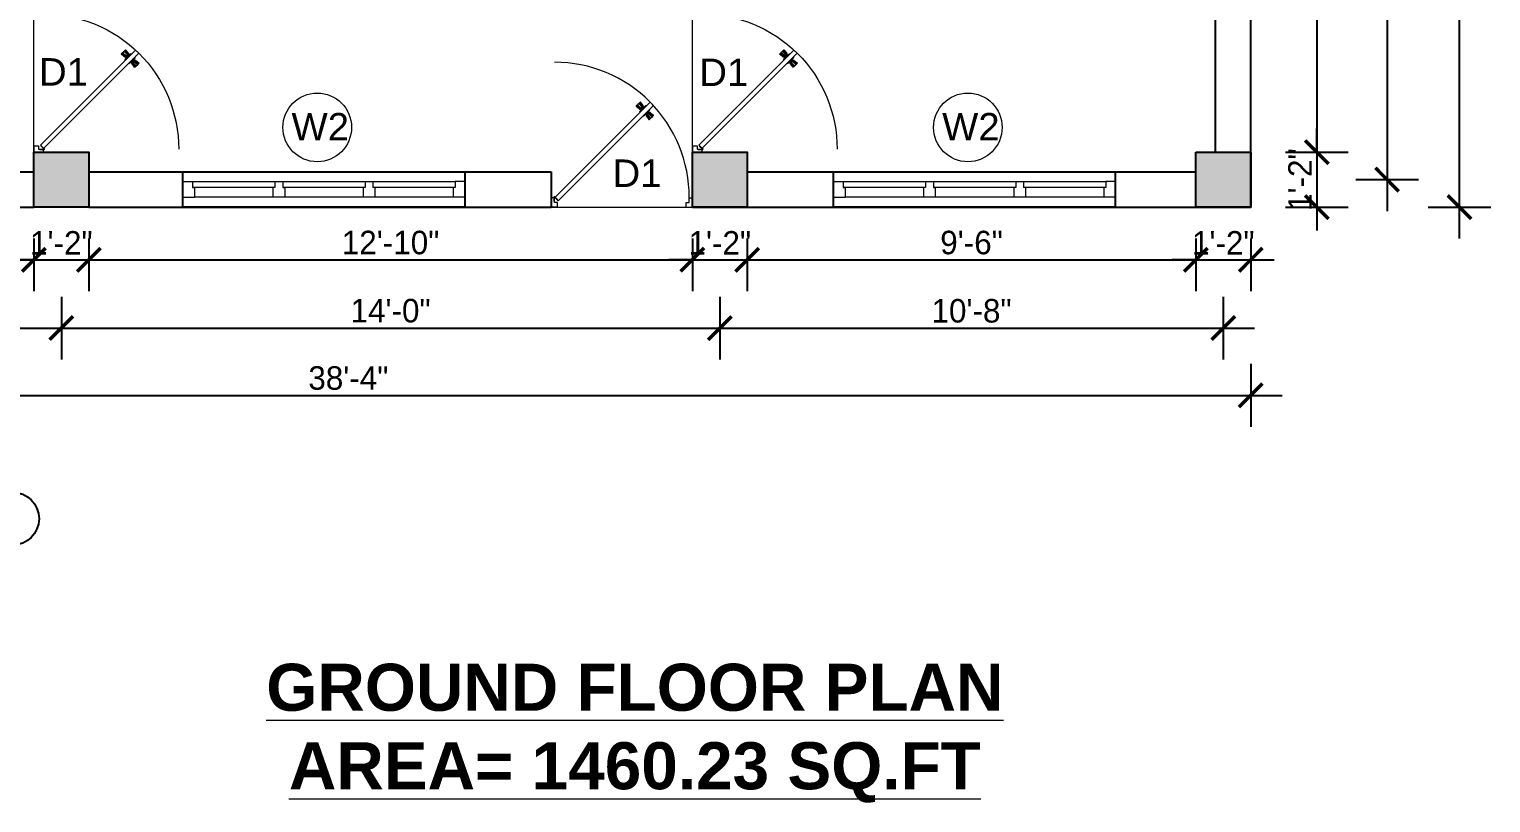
# Model space of a CAD drawing. Header units: inches. Extents: x 1397 to 20304, y -27267 to -746.
# Drawn here: x 10159.1 to 10532, y -18108.2 to -17911 of the extents above; entities that cross this region are included whole.
import ezdxf

# ---------------------------------------------------------------- set-up
doc = ezdxf.new("R2010")
doc.units = ezdxf.units.IN
doc.header["$LTSCALE"] = 17
doc.header["$MEASUREMENT"] = 0
for name, color, linetype, lineweight in [('25 BOT BAR', 12, 'Continuous', 25), ('DOOR & WIN', 1, 'Continuous', 25), ('OUTLINE', 1, 'Continuous', 25), ('PUERTAS', 7, 'Continuous', 9), ('TEXT', 231, 'Continuous', 20), ('WINDOW FRAME PLAN', 162, 'Continuous', 18)]:
    doc.layers.add(name, color=color, linetype=linetype, lineweight=lineweight)
doc.layers.add('A-Sect-Iden', color=111, linetype='Continuous')
doc.styles.add('ARCHITECTURE', font='stylu.ttf')
doc.styles.add('DIMTEXT', font='arial.ttf', dxfattribs={"height": 6})
doc.dimstyles.new('8 SCALE', dxfattribs={"dimscale": 0, "dimtxt": 6, "dimasz": 6, "dimexe": 8, "dimexo": 8, "dimgap": 1.25, "dimtad": 1, "dimdec": 0, "dimzin": 3, "dimdsep": 46, "dimlunit": 4, "dimtxsty": 'ARCHITECTURE', "dimblk": 'ARCHTICK', "dimcen": 8, "dimdle": 8, "dimclrd": 5, "dimclre": 5, "dimclrt": 7, "dimadec": 0, "dimazin": 0, "dimtfac": 0.75, "dimtdec": 0, "dimtix": 1, "dimtmove": 2, "dimatfit": 3, "dimldrblk": 'ARCHTICK', "dimfxl": 8, "dimfxlon": 1, "dimtolj": 1, "dimtzin": 0, "dimlwd": -1, "dimlwe": -1, "dimarcsym": 0})

# ---------------------------------------------------------------- blocks, each defined once
blk = doc.blocks.new('3ft')
at = {"layer": 'PUERTAS', "color": 6}
for p, q in [((1.01, 2.52), (25.23, 26.74)), ((26.05, 25.92), (25.23, 26.74)), ((26.05, 25.92), (1.77, 1.64)), ((0, 2.4), (0, 0)), ((0.72, 2.4), (0, 2.4)), ((1.6, 0), (0, 0)), ((0.72, 1.52), (0.72, 2.44)), ((0.8, 1.52), (0.72, 1.52)), ((0.8, 1.52), (0.8, 2.41)), ((0.8, 1.2), (0.8, 1.52)), ((1.6, 1.2), (0.8, 1.2)), ((1.57, 1.84), (0.94, 2.47)), ((1.63, 1.89), (0.97, 2.55)), ((1.63, 1.89), (1.57, 1.84)), ((1.77, 1.64), (1.57, 1.84)), ((1.6, 0), (1.6, 1.2)), ((34.4, 0), (34.4, 1.2)), ((34.4, 1.2), (35.2, 1.2)), ((34.4, 0), (36, 0)), ((35.2, 1.2), (35.2, 2.4)), ((35.2, 2.4), (36, 2.4)), ((36, 0), (36, 2.4))]:
    blk.add_line(p, q, dxfattribs=at)
at = {"layer": 'PUERTAS', "color": 1}
for p, q in [((21.67, 25.73), (22.17, 26.23)), ((21.7, 25.82), (22.14, 26.26)), ((22.58, 26.7), (22.14, 26.26)), ((22.67, 26.73), (22.17, 26.23)), ((22.61, 26.67), (22.58, 26.7)), ((23.45, 25.91), (22.79, 26.73)), ((22.49, 24.95), (21.67, 25.61)), ((21.73, 25.79), (21.7, 25.82)), ((22.6, 24.96), (23.02, 25.38)), ((22.61, 24.25), (22.92, 24.72)), ((22.62, 24.13), (22.61, 24.14)), ((22.7, 25.07), (22.71, 25.06)), ((22.82, 25.06), (23.08, 25.32)), ((22.94, 24.95), (22.83, 25.07)), ((22.92, 24.72), (22.92, 24.72)), ((22.93, 24.94), (23.19, 25.21)), ((22.93, 24.84), (22.93, 24.83)), ((23.44, 25.81), (23.02, 25.38)), ((23.34, 25.58), (23.08, 25.32)), ((23.46, 25.47), (23.19, 25.21)), ((23.33, 25.7), (23.34, 25.69)), ((23.45, 25.46), (23.33, 25.57)), ((23.44, 23.31), (23.45, 23.3)), ((23.56, 23.3), (24.03, 23.61)), ((23.57, 25.47), (23.57, 25.47)), ((24.15, 25.79), (23.68, 25.48)), ((23.68, 25.48), (23.68, 25.48)), ((24.03, 23.61), (24.03, 23.62)), ((24.14, 23.62), (24.14, 23.62)), ((24.25, 23.62), (24.51, 23.89)), ((24.27, 25.78), (24.26, 25.79)), ((24.26, 23.29), (24.69, 23.71)), ((24.26, 23.63), (24.37, 23.52)), ((24.26, 23.18), (24.92, 22.37)), ((24.37, 23.52), (24.63, 23.77)), ((24.37, 23.4), (24.37, 23.4)), ((24.78, 24.15), (24.51, 23.89)), ((24.89, 24.03), (24.63, 23.77)), ((25.11, 24.14), (24.69, 23.71)), ((24.77, 24.14), (24.88, 24.03)), ((24.79, 24.38), (24.78, 24.37)), ((24.78, 24.26), (24.78, 24.26)), ((25.1, 24.84), (24.79, 24.38)), ((25, 24.03), (25, 24.03)), ((25.04, 22.36), (25.54, 22.86)), ((25.09, 24.96), (25.1, 24.95)), ((25.1, 22.42), (25.13, 22.39)), ((25.13, 22.39), (25.57, 22.83)), ((25.22, 24.14), (26.03, 23.48)), ((26.04, 23.37), (25.54, 22.86)), ((26.01, 23.27), (25.57, 22.83)), ((25.98, 23.3), (26.01, 23.27))]:
    blk.add_line(p, q, dxfattribs=at)
at = {"layer": 'PUERTAS', "color": 8}
for p, q in [((22.13, 26.28), (21.98, 26.13)), ((22.13, 26.28), (22.27, 26.42)), ((22.29, 26.41), (22.27, 26.42)), ((23.16, 25.52), (22.34, 26.39)), ((23.3, 25.66), (22.5, 26.56)), ((23.41, 25.77), (22.65, 26.71)), ((23.46, 25.83), (22.72, 26.75)), ((22.57, 24.94), (21.65, 25.68)), ((22.63, 24.99), (21.69, 25.75)), ((22.74, 25.1), (21.84, 25.9)), ((22.88, 25.24), (22.01, 26.06)), ((22.69, 24.32), (23.02, 24.83)), ((22.95, 24.96), (22.84, 25.07)), ((22.98, 24.99), (22.86, 25.1)), ((23.03, 25.04), (22.91, 25.15)), ((22.91, 24.53), (23.1, 24.91)), ((23.11, 25.12), (22.99, 25.23)), ((23.13, 24.76), (23.18, 24.99)), ((23.28, 25.3), (23.17, 25.41)), ((23.36, 25.37), (23.25, 25.49)), ((23.31, 24.94), (23.28, 25.08)), ((23.41, 25.43), (23.3, 25.54)), ((23.46, 25.09), (23.32, 25.13)), ((23.44, 25.45), (23.33, 25.56)), ((23.64, 25.27), (23.41, 25.22)), ((23.87, 25.49), (23.49, 25.3)), ((24.08, 25.71), (23.57, 25.38)), ((23.63, 23.38), (24.14, 23.72)), ((23.84, 23.6), (24.22, 23.79)), ((24.07, 23.82), (24.3, 23.88)), ((24.25, 24), (24.39, 23.97)), ((24.25, 23.26), (24.99, 22.34)), ((24.27, 23.64), (24.38, 23.53)), ((24.3, 23.67), (24.41, 23.56)), ((24.3, 23.32), (25.06, 22.38)), ((24.35, 23.72), (24.46, 23.61)), ((24.4, 24.15), (24.43, 24.01)), ((24.41, 23.43), (25.2, 22.53)), ((24.43, 23.8), (24.54, 23.69)), ((24.58, 24.33), (24.52, 24.1)), ((24.55, 23.57), (25.37, 22.7)), ((24.6, 23.97), (24.72, 23.86)), ((24.8, 24.56), (24.61, 24.18)), ((25.02, 24.77), (24.68, 24.26)), ((24.68, 24.05), (24.79, 23.94)), ((24.73, 24.1), (24.85, 23.99)), ((24.76, 24.13), (24.87, 24.02)), ((24.83, 23.85), (25.7, 23.03)), ((24.97, 23.99), (25.87, 23.2)), ((25.08, 24.1), (26.02, 23.34)), ((25.14, 24.15), (26.06, 23.41)), ((25.58, 22.82), (25.43, 22.67)), ((25.58, 22.82), (25.73, 22.97)), ((25.72, 22.98), (25.73, 22.97)), ((0, 0), (36, 0))]:
    blk.add_line(p, q, dxfattribs=at)
at = {"layer": 'PUERTAS', "color": 2}
for p, q in [((21.99, 26.11), (21.98, 26.13)), ((25.42, 22.68), (25.43, 22.67))]:
    blk.add_line(p, q, dxfattribs=at)
at = {"layer": 'PUERTAS', "color": 6}
for radius in [0.155, 0.0752]:
    blk.add_circle((0.82, 2.56), radius, dxfattribs=at)
blk.add_arc((0.82, 2.56), 34.38, 359.7285, 90.0333, dxfattribs=at)
at = {"layer": 'PUERTAS', "color": 1}
for centre, start, end in [((22.73, 26.68), 38.9236, 135), ((22.54, 25.01), 231.0764, 315), ((22.67, 24.2), 135, 225), ((22.77, 25.12), 225, 315), ((22.99, 24.89), 135, 219.7428), ((22.87, 24.78), 315, 39.7428), ((23.28, 25.63), 315, 45), ((23.39, 25.86), 315, 38.9236), ((23.51, 23.36), 225, 315), ((23.51, 25.41), 50.2572, 135), ((23.62, 25.53), 230.2572, 315), ((24.09, 23.56), 50.2572, 135), ((24.2, 23.68), 230.2572, 315), ((24.2, 25.73), 45, 135), ((24.32, 23.23), 135, 218.9236), ((24.42, 23.46), 135, 225), ((24.84, 24.31), 135, 219.7428), ((24.72, 24.21), 315, 39.7428), ((24.94, 23.98), 45, 135), ((25.04, 24.89), 315, 45), ((25.17, 24.08), 51.0764, 135), ((25.98, 23.42), 315, 51.0764), ((24.98, 22.42), 218.9236, 315)]:
    blk.add_arc(centre, 0.08, start, end, dxfattribs=at)
blk = doc.blocks.new('*U2802')
at = {"color": 3, "xscale": -1}
blk.add_blockref('3ft', (42, 0), dxfattribs=at)
blk = doc.blocks.new('*U3030')
at = {"color": 3}
blk.add_blockref('3ft', (0, 0), dxfattribs=at)
blk = doc.blocks.new('ffddd')
at = {"layer": 'DOOR & WIN'}
for p, q in [((-13345.31, -2388.07), (-13345.31, -2316.07)), ((-13336.31, -2316.07), (-13345.31, -2316.07)), ((-13336.31, -2316.07), (-13336.31, -2388.07)), ((-13336.31, -2388.07), (-13345.31, -2388.07)), ((-13336.31, -2388.07), (-13345.31, -2388.07))]:
    blk.add_line(p, q, dxfattribs=at)
at = {"layer": 'WINDOW FRAME PLAN'}
for p, q in [((-13342.81, -2316.07), (-13342.81, -2318.57)), ((-13342.81, -2385.57), (-13342.81, -2318.57)), ((-13342.81, -2318.57), (-13341.31, -2318.57)), ((-13341.31, -2318.57), (-13341.31, -2319.07)), ((-13341.31, -2319.07), (-13341.31, -2339.57)), ((-13341.31, -2319.07), (-13338.81, -2319.07)), ((-13338.81, -2316.07), (-13338.81, -2319.07)), ((-13338.81, -2319.07), (-13338.81, -2385.07)), ((-13342.81, -2339.57), (-13341.31, -2339.57)), ((-13342.81, -2341.57), (-13341.31, -2341.57)), ((-13341.31, -2339.07), (-13338.81, -2339.07)), ((-13341.31, -2341.57), (-13341.31, -2342.07)), ((-13341.31, -2341.57), (-13341.31, -2362.57)), ((-13341.31, -2342.07), (-13338.81, -2342.07)), ((-13342.81, -2362.57), (-13341.31, -2362.57)), ((-13341.31, -2362.07), (-13338.81, -2362.07)), ((-13341.31, -2362.57), (-13341.31, -2362.07)), ((-13342.81, -2364.57), (-13341.31, -2364.57)), ((-13341.31, -2364.57), (-13341.31, -2385.57)), ((-13341.31, -2365.07), (-13338.81, -2365.07)), ((-13342.81, -2388.07), (-13342.81, -2385.57)), ((-13342.81, -2385.57), (-13341.31, -2385.57)), ((-13341.31, -2385.07), (-13338.81, -2385.07)), ((-13341.31, -2385.57), (-13341.31, -2385.07)), ((-13338.81, -2388.07), (-13338.81, -2385.07))]:
    blk.add_line(p, q, dxfattribs=at)
blk = doc.blocks.new('_ArchTick')
at = {"color": 0, "linetype": 'ByBlock', "const_width": 0.15}
blk.add_lwpolyline([(-0.5, -0.5), (0.5, 0.5)], dxfattribs=at)
blk = doc.blocks.new('*D3205')
at = {"layer": '25 BOT BAR', "color": 5, "transparency": 16777216}
for p, q in [((10024.29, -17964.38), (10024.29, -17977.81)), ((10160.29, -17964.38), (10160.29, -17977.81)), ((10016.29, -17969.81), (10168.29, -17969.81))]:
    blk.add_line(p, q, dxfattribs=at)
at = {"layer": 'Defpoints', "color": 0, "transparency": 16777216}
for p in [(10024.29, -17956.38), (10160.29, -17956.38), (10160.29, -17969.81)]:
    blk.add_point(p, dxfattribs=at)
at = {"layer": '25 BOT BAR', "color": 5, "transparency": 16777216, "xscale": 6, "yscale": 6, "zscale": 6, "rotation": 180}
blk.add_blockref('_ArchTick', (10024.29, -17969.81), dxfattribs=at)
at = {"layer": '25 BOT BAR', "color": 5, "transparency": 16777216, "xscale": 6, "yscale": 6, "zscale": 6}
blk.add_blockref('_ArchTick', (10160.29, -17969.81), dxfattribs=at)
at = {"layer": '25 BOT BAR', "color": 7, "transparency": 16777216, "insert": (10092.29, -17965.43), "char_height": 6, "attachment_point": 5, "style": 'ARCHITECTURE'}
blk.add_mtext('\\A1;11\'-4"', dxfattribs=at)
blk = doc.blocks.new('*D3206')
at = {"layer": '25 BOT BAR', "color": 5, "transparency": 16777216}
for p, q in [((10160.29, -17964.38), (10160.29, -17977.81)), ((10174.29, -17964.38), (10174.29, -17977.81)), ((10160.29, -17969.81), (10154.29, -17969.81)), ((10160.29, -17969.81), (10174.29, -17969.81)), ((10174.29, -17969.81), (10180.29, -17969.81))]:
    blk.add_line(p, q, dxfattribs=at)
at = {"layer": 'Defpoints', "color": 0, "transparency": 16777216}
for p in [(10160.29, -17956.38), (10174.29, -17956.38), (10174.29, -17969.81)]:
    blk.add_point(p, dxfattribs=at)
at = {"layer": '25 BOT BAR', "color": 5, "transparency": 16777216, "xscale": 6, "yscale": 6, "zscale": 6}
blk.add_blockref('_ArchTick', (10160.29, -17969.81), dxfattribs=at)
at = {"layer": '25 BOT BAR', "color": 5, "transparency": 16777216, "xscale": 6, "yscale": 6, "zscale": 6, "rotation": 180}
blk.add_blockref('_ArchTick', (10174.29, -17969.81), dxfattribs=at)
at = {"layer": '25 BOT BAR', "color": 7, "transparency": 16777216, "insert": (10167.29, -17965.5), "char_height": 6, "attachment_point": 5, "style": 'ARCHITECTURE'}
blk.add_mtext('\\A1;1\'-2"', dxfattribs=at)
blk = doc.blocks.new('*D3207')
at = {"layer": '25 BOT BAR', "color": 5, "transparency": 16777216}
for p, q in [((10174.29, -17964.38), (10174.29, -17977.81)), ((10328.29, -17964.38), (10328.29, -17977.81)), ((10166.29, -17969.81), (10336.29, -17969.81))]:
    blk.add_line(p, q, dxfattribs=at)
at = {"layer": 'Defpoints', "color": 0, "transparency": 16777216}
for p in [(10174.29, -17956.38), (10328.29, -17956.38), (10328.29, -17969.81)]:
    blk.add_point(p, dxfattribs=at)
at = {"layer": '25 BOT BAR', "color": 5, "transparency": 16777216, "xscale": 6, "yscale": 6, "zscale": 6, "rotation": 180}
blk.add_blockref('_ArchTick', (10174.29, -17969.81), dxfattribs=at)
at = {"layer": '25 BOT BAR', "color": 5, "transparency": 16777216, "xscale": 6, "yscale": 6, "zscale": 6}
blk.add_blockref('_ArchTick', (10328.29, -17969.81), dxfattribs=at)
at = {"layer": '25 BOT BAR', "color": 7, "transparency": 16777216, "insert": (10251.29, -17965.45), "char_height": 6, "attachment_point": 5, "style": 'ARCHITECTURE'}
blk.add_mtext('\\A1;12\'-10"', dxfattribs=at)
blk = doc.blocks.new('*D3208')
at = {"layer": '25 BOT BAR', "color": 5, "transparency": 16777216}
for p, q in [((10328.29, -17964.38), (10328.29, -17977.81)), ((10342.29, -17964.38), (10342.29, -17977.81)), ((10328.29, -17969.81), (10322.29, -17969.81)), ((10328.29, -17969.81), (10342.29, -17969.81)), ((10342.29, -17969.81), (10348.29, -17969.81))]:
    blk.add_line(p, q, dxfattribs=at)
at = {"layer": 'Defpoints', "color": 0, "transparency": 16777216}
for p in [(10328.29, -17956.38), (10342.29, -17956.38), (10342.29, -17969.81)]:
    blk.add_point(p, dxfattribs=at)
at = {"layer": '25 BOT BAR', "color": 5, "transparency": 16777216, "xscale": 6, "yscale": 6, "zscale": 6}
blk.add_blockref('_ArchTick', (10328.29, -17969.81), dxfattribs=at)
at = {"layer": '25 BOT BAR', "color": 5, "transparency": 16777216, "xscale": 6, "yscale": 6, "zscale": 6, "rotation": 180}
blk.add_blockref('_ArchTick', (10342.29, -17969.81), dxfattribs=at)
at = {"layer": '25 BOT BAR', "color": 7, "transparency": 16777216, "insert": (10335.29, -17965.5), "char_height": 6, "attachment_point": 5, "style": 'ARCHITECTURE'}
blk.add_mtext('\\A1;1\'-2"', dxfattribs=at)
blk = doc.blocks.new('*D3209')
at = {"layer": '25 BOT BAR', "color": 5, "transparency": 16777216}
for p, q in [((10342.29, -17964.38), (10342.29, -17977.81)), ((10456.75, -17964.38), (10456.75, -17977.81)), ((10334.29, -17969.81), (10464.75, -17969.81))]:
    blk.add_line(p, q, dxfattribs=at)
at = {"layer": 'Defpoints', "color": 0, "transparency": 16777216}
for p in [(10342.29, -17956.38), (10456.75, -17956.38), (10456.75, -17969.81)]:
    blk.add_point(p, dxfattribs=at)
at = {"layer": '25 BOT BAR', "color": 5, "transparency": 16777216, "xscale": 6, "yscale": 6, "zscale": 6, "rotation": 180}
blk.add_blockref('_ArchTick', (10342.29, -17969.81), dxfattribs=at)
at = {"layer": '25 BOT BAR', "color": 5, "transparency": 16777216, "xscale": 6, "yscale": 6, "zscale": 6}
blk.add_blockref('_ArchTick', (10456.75, -17969.81), dxfattribs=at)
at = {"layer": '25 BOT BAR', "color": 7, "transparency": 16777216, "insert": (10399.52, -17965.45), "char_height": 6, "attachment_point": 5, "style": 'ARCHITECTURE'}
blk.add_mtext('\\A1;9\'-6"', dxfattribs=at)
blk = doc.blocks.new('*D3210')
at = {"layer": '25 BOT BAR', "color": 5, "transparency": 16777216}
for p, q in [((10456.75, -17964.38), (10456.75, -17977.81)), ((10470.75, -17964.38), (10470.75, -17977.81)), ((10456.75, -17969.81), (10450.75, -17969.81)), ((10456.75, -17969.81), (10470.75, -17969.81)), ((10470.75, -17969.81), (10476.75, -17969.81))]:
    blk.add_line(p, q, dxfattribs=at)
at = {"layer": 'Defpoints', "color": 0, "transparency": 16777216}
for p in [(10456.75, -17956.38), (10470.75, -17956.38), (10470.75, -17969.81)]:
    blk.add_point(p, dxfattribs=at)
at = {"layer": '25 BOT BAR', "color": 5, "transparency": 16777216, "xscale": 6, "yscale": 6, "zscale": 6}
blk.add_blockref('_ArchTick', (10456.75, -17969.81), dxfattribs=at)
at = {"layer": '25 BOT BAR', "color": 5, "transparency": 16777216, "xscale": 6, "yscale": 6, "zscale": 6, "rotation": 180}
blk.add_blockref('_ArchTick', (10470.75, -17969.81), dxfattribs=at)
at = {"layer": '25 BOT BAR', "color": 7, "transparency": 16777216, "insert": (10463.75, -17965.5), "char_height": 6, "attachment_point": 5, "style": 'ARCHITECTURE'}
blk.add_mtext('\\A1;1\'-2"', dxfattribs=at)
blk = doc.blocks.new('*D3211')
at = {"layer": '25 BOT BAR', "color": 5, "transparency": 16777216}
for p, q in [((10017.29, -17979.22), (10017.29, -17995.22)), ((10167.29, -17979.22), (10167.29, -17995.22)), ((10009.29, -17987.22), (10175.29, -17987.22))]:
    blk.add_line(p, q, dxfattribs=at)
at = {"layer": 'Defpoints', "color": 0, "transparency": 16777216}
for p in [(10017.29, -17949.38), (10167.29, -17949.38), (10167.29, -17987.22)]:
    blk.add_point(p, dxfattribs=at)
at = {"layer": '25 BOT BAR', "color": 5, "transparency": 16777216, "xscale": 6, "yscale": 6, "zscale": 6, "rotation": 180}
blk.add_blockref('_ArchTick', (10017.29, -17987.22), dxfattribs=at)
at = {"layer": '25 BOT BAR', "color": 5, "transparency": 16777216, "xscale": 6, "yscale": 6, "zscale": 6}
blk.add_blockref('_ArchTick', (10167.29, -17987.22), dxfattribs=at)
at = {"layer": '25 BOT BAR', "color": 7, "transparency": 16777216, "insert": (10092.29, -17982.86), "char_height": 6, "attachment_point": 5, "style": 'ARCHITECTURE'}
blk.add_mtext('\\A1;12\'-6"', dxfattribs=at)
blk = doc.blocks.new('*D3212')
at = {"layer": '25 BOT BAR', "color": 5, "transparency": 16777216}
for p, q in [((10167.29, -17979.22), (10167.29, -17995.22)), ((10335.29, -17979.22), (10335.29, -17995.22)), ((10159.29, -17987.22), (10343.29, -17987.22))]:
    blk.add_line(p, q, dxfattribs=at)
at = {"layer": 'Defpoints', "color": 0, "transparency": 16777216}
for p in [(10167.29, -17949.38), (10335.29, -17949.38), (10335.29, -17987.22)]:
    blk.add_point(p, dxfattribs=at)
at = {"layer": '25 BOT BAR', "color": 5, "transparency": 16777216, "xscale": 6, "yscale": 6, "zscale": 6, "rotation": 180}
blk.add_blockref('_ArchTick', (10167.29, -17987.22), dxfattribs=at)
at = {"layer": '25 BOT BAR', "color": 5, "transparency": 16777216, "xscale": 6, "yscale": 6, "zscale": 6}
blk.add_blockref('_ArchTick', (10335.29, -17987.22), dxfattribs=at)
at = {"layer": '25 BOT BAR', "color": 7, "transparency": 16777216, "insert": (10251.29, -17982.82), "char_height": 6, "attachment_point": 5, "style": 'ARCHITECTURE'}
blk.add_mtext('\\A1;14\'-0"', dxfattribs=at)
blk = doc.blocks.new('*D3213')
at = {"layer": '25 BOT BAR', "color": 5, "transparency": 16777216}
for p, q in [((10335.29, -17979.22), (10335.29, -17995.22)), ((10463.75, -17979.22), (10463.75, -17995.22)), ((10327.29, -17987.22), (10471.75, -17987.22))]:
    blk.add_line(p, q, dxfattribs=at)
at = {"layer": 'Defpoints', "color": 0, "transparency": 16777216}
for p in [(10335.29, -17949.38), (10463.75, -17949.38), (10463.75, -17987.22)]:
    blk.add_point(p, dxfattribs=at)
at = {"layer": '25 BOT BAR', "color": 5, "transparency": 16777216, "xscale": 6, "yscale": 6, "zscale": 6, "rotation": 180}
blk.add_blockref('_ArchTick', (10335.29, -17987.22), dxfattribs=at)
at = {"layer": '25 BOT BAR', "color": 5, "transparency": 16777216, "xscale": 6, "yscale": 6, "zscale": 6}
blk.add_blockref('_ArchTick', (10463.75, -17987.22), dxfattribs=at)
at = {"layer": '25 BOT BAR', "color": 7, "transparency": 16777216, "insert": (10399.52, -17982.85), "char_height": 6, "attachment_point": 5, "style": 'ARCHITECTURE'}
blk.add_mtext('\\A1;10\'-8"', dxfattribs=at)
blk = doc.blocks.new('*D3214')
at = {"layer": '25 BOT BAR', "color": 5, "transparency": 16777216}
for p, q in [((10010.29, -17996.37), (10010.29, -18012.37)), ((10470.75, -17996.37), (10470.75, -18012.37)), ((10002.29, -18004.37), (10478.75, -18004.37))]:
    blk.add_line(p, q, dxfattribs=at)
at = {"layer": 'Defpoints', "color": 0, "transparency": 16777216}
for p in [(10010.29, -17956.38), (10470.75, -17956.38), (10470.75, -18004.37)]:
    blk.add_point(p, dxfattribs=at)
at = {"layer": '25 BOT BAR', "color": 5, "transparency": 16777216, "xscale": 6, "yscale": 6, "zscale": 6, "rotation": 180}
blk.add_blockref('_ArchTick', (10010.29, -18004.37), dxfattribs=at)
at = {"layer": '25 BOT BAR', "color": 5, "transparency": 16777216, "xscale": 6, "yscale": 6, "zscale": 6}
blk.add_blockref('_ArchTick', (10470.75, -18004.37), dxfattribs=at)
at = {"layer": '25 BOT BAR', "color": 7, "transparency": 16777216, "insert": (10240.52, -17999.99), "char_height": 6, "attachment_point": 5, "style": 'ARCHITECTURE'}
blk.add_mtext('\\A1;38\'-4"', dxfattribs=at)
blk = doc.blocks.new('*D3220')
at = {"layer": '25 BOT BAR', "color": 5, "transparency": 16777216}
for p, q in [((10487.63, -17783.86), (10487.63, -17950.38)), ((10479.63, -17791.86), (10495.63, -17791.86)), ((10479.63, -17942.38), (10495.63, -17942.38))]:
    blk.add_line(p, q, dxfattribs=at)
at = {"layer": 'Defpoints', "color": 0, "transparency": 16777216}
for p in [(10470.75, -17791.86), (10470.75, -17942.38), (10487.63, -17942.38)]:
    blk.add_point(p, dxfattribs=at)
at = {"layer": '25 BOT BAR', "color": 5, "transparency": 16777216, "xscale": 6, "yscale": 6, "zscale": 6}
for p, rotation in [((10487.63, -17791.86), 90), ((10487.63, -17942.38), 270)]:
    blk.add_blockref('_ArchTick', p, dxfattribs=dict(at, rotation=rotation))
at = {"layer": '25 BOT BAR', "color": 7, "transparency": 16777216, "insert": (10483.16, -17867.12), "char_height": 6, "attachment_point": 5, "rotation": 90, "style": 'ARCHITECTURE'}
blk.add_mtext('\\A1;12\'-7"', dxfattribs=at)
blk = doc.blocks.new('*D3221')
at = {"layer": '25 BOT BAR', "color": 5, "transparency": 16777216}
for p, q in [((10487.63, -17942.38), (10487.63, -17936.38)), ((10479.63, -17942.38), (10495.63, -17942.38)), ((10487.63, -17942.38), (10487.63, -17956.38)), ((10479.63, -17956.38), (10495.63, -17956.38)), ((10487.63, -17956.38), (10487.63, -17962.38))]:
    blk.add_line(p, q, dxfattribs=at)
at = {"layer": 'Defpoints', "color": 0, "transparency": 16777216}
for p in [(10470.75, -17942.38), (10470.75, -17956.38), (10487.63, -17956.38)]:
    blk.add_point(p, dxfattribs=at)
at = {"layer": '25 BOT BAR', "color": 5, "transparency": 16777216, "xscale": 6, "yscale": 6, "zscale": 6}
for p, rotation in [((10487.63, -17942.38), 270), ((10487.63, -17956.38), 90)]:
    blk.add_blockref('_ArchTick', p, dxfattribs=dict(at, rotation=rotation))
at = {"layer": '25 BOT BAR', "color": 7, "transparency": 16777216, "insert": (10483.32, -17949.38), "char_height": 6, "attachment_point": 5, "rotation": 90, "style": 'ARCHITECTURE'}
blk.add_mtext('\\A1;1\'-2"', dxfattribs=at)
blk = doc.blocks.new('*D3224')
at = {"layer": '25 BOT BAR', "color": 5, "transparency": 16777216}
for p, q in [((10505.56, -17776.86), (10505.56, -17957.38)), ((10497.56, -17784.86), (10513.56, -17784.86)), ((10497.56, -17949.38), (10513.56, -17949.38))]:
    blk.add_line(p, q, dxfattribs=at)
at = {"layer": 'Defpoints', "color": 0, "transparency": 16777216}
for p in [(10463.75, -17784.86), (10463.75, -17949.38), (10505.56, -17949.38)]:
    blk.add_point(p, dxfattribs=at)
at = {"layer": '25 BOT BAR', "color": 5, "transparency": 16777216, "xscale": 6, "yscale": 6, "zscale": 6}
for p, rotation in [((10505.56, -17784.86), 90), ((10505.56, -17949.38), 270)]:
    blk.add_blockref('_ArchTick', p, dxfattribs=dict(at, rotation=rotation))
at = {"layer": '25 BOT BAR', "color": 7, "transparency": 16777216, "insert": (10501.2, -17867.12), "char_height": 6, "attachment_point": 5, "rotation": 90, "style": 'ARCHITECTURE'}
blk.add_mtext('\\A1;13\'-9"', dxfattribs=at)
blk = doc.blocks.new('*D3225')
at = {"layer": '25 BOT BAR', "color": 5, "transparency": 16777216}
for p, q in [((10524, -17964.38), (10524, -17488.38)), ((10516, -17496.38), (10532, -17496.38)), ((10516, -17956.38), (10532, -17956.38))]:
    blk.add_line(p, q, dxfattribs=at)
at = {"layer": 'Defpoints', "color": 0, "transparency": 16777216}
for p in [(10470.75, -17496.38), (10524, -17496.38), (10470.75, -17956.38)]:
    blk.add_point(p, dxfattribs=at)
at = {"layer": '25 BOT BAR', "color": 5, "transparency": 16777216, "xscale": 6, "yscale": 6, "zscale": 6}
for p, rotation in [((10524, -17496.38), 90), ((10524, -17956.38), 270)]:
    blk.add_blockref('_ArchTick', p, dxfattribs=dict(at, rotation=rotation))
at = {"layer": '25 BOT BAR', "color": 7, "transparency": 16777216, "insert": (10519.61, -17726.38), "char_height": 6, "attachment_point": 5, "rotation": 90, "style": 'ARCHITECTURE'}
blk.add_mtext('\\A1;38\'-4"', dxfattribs=at)

msp = doc.modelspace()

# ---------------------------------------------------------------- hatches: boundary and pattern name
at = {"layer": 'DOOR & WIN'}
h = msp.add_hatch(color=256, dxfattribs=at)
h.dxf.hatch_style = 1
h.paths.add_polyline_path([(10174.29, -17942.38), (10160.29, -17942.38), (10160.29, -17956.38), (10174.29, -17956.38)])
h = msp.add_hatch(color=256, dxfattribs=at)
h.dxf.hatch_style = 1
h.paths.add_polyline_path([(10342.29, -17942.38), (10328.29, -17942.38), (10328.29, -17956.38), (10342.29, -17956.38)])
h = msp.add_hatch(color=256, dxfattribs=at)
h.dxf.hatch_style = 1
h.paths.add_polyline_path([(10470.75, -17942.38), (10456.75, -17942.38), (10456.75, -17956.38), (10470.75, -17956.38)])

# ---------------------------------------------------------------- linework, layer by layer
at = {"layer": '25 BOT BAR'}
for p, q in [((10024.29, -17947.38), (10160.29, -17947.38)), ((10292.29, -17947.38), (10292.29, -17956.38)), ((10024.29, -17956.38), (10160.29, -17956.38))]:
    msp.add_line(p, q, dxfattribs=at)
at = {"layer": 'A-Sect-Iden', "ltscale": 0.5}
msp.add_circle((10154.85, -18035.81), 6.75, dxfattribs=at)
at = {"layer": 'DOOR & WIN'}
for p, q in [((10470.75, -17956.38), (10470.75, -17663.38)), ((10461.75, -17942.38), (10461.75, -17791.86)), ((10174.29, -17947.38), (10292.29, -17947.38)), ((10342.29, -17947.38), (10456.75, -17947.38)), ((10174.29, -17956.38), (10292.29, -17956.38)), ((10328.29, -17956.38), (10470.75, -17956.38))]:
    msp.add_line(p, q, dxfattribs=at)
at = {"layer": 'OUTLINE'}
for points in [[(10160.29, -17942.38), (10174.29, -17942.38), (10174.29, -17956.38), (10160.29, -17956.38)], [(10328.29, -17942.38), (10342.29, -17942.38), (10342.29, -17956.38), (10328.29, -17956.38)], [(10456.75, -17942.38), (10470.75, -17942.38), (10470.75, -17956.38), (10456.75, -17956.38)]]:
    msp.add_lwpolyline(points, close=True, dxfattribs=at)
at = {"layer": 'TEXT'}
for centre in [(10232.58, -17936.06), (10398.58, -17936.06)]:
    msp.add_circle(centre, 8.75, dxfattribs=at)

# ---------------------------------------------------------------- block references
at = {"layer": 'DOOR & WIN', "xscale": -1, "rotation": 270}
msp.add_blockref('*U3030', (10160.29, -17942.38), dxfattribs=at)
at = {"layer": 'DOOR & WIN', "rotation": 270}
msp.add_blockref('*U2802', (10328.29, -17900.38), dxfattribs=at)
at = {"layer": 'DOOR & WIN', "xscale": -1}
msp.add_blockref('*U2802', (10334.29, -17956.38), dxfattribs=at)
at = {"layer": 'OUTLINE', "rotation": 270}
for p in [(12586.35, -31292.69), (12752.35, -31292.69)]:
    msp.add_blockref('ffddd', p, dxfattribs=at)

# ---------------------------------------------------------------- texts
at = {"layer": 'TEXT', "style": 'DIMTEXT'}
for s, p in [('D1', (10161.59, -17925.4)), ('D1', (10330.05, -17925.53)), ('W2', (10226.02, -17939.39)), ('W2', (10392.02, -17939.39)), ('D1', (10307.92, -17951.24))]:
    msp.add_text(s, height=7, dxfattribs=at).set_placement(p)
at = {"layer": 'TEXT', "insert": (10313.62, -18072.79), "char_height": 12, "width": 396.2985, "attachment_point": 2}
msp.add_mtext('{\\fArial|b1|i0|c0|p34;\\LGROUND FLOOR PLAN \\PAREA= 1460.23 SQ.FT}', dxfattribs=at)

# ---------------------------------------------------------------- dimensions: what is measured, and where the dimension line sits
at = {"layer": '25 BOT BAR'}
for base, p1, p2, picture, middle in [((10524, -17496.38), (10470.75, -17956.38), (10470.75, -17496.38), '*D3225', (10519.61, -17726.38)), ((10505.56, -17949.38), (10463.75, -17784.86), (10463.75, -17949.38), '*D3224', (10501.2, -17867.12)), ((10487.63, -17942.38), (10470.75, -17791.86), (10470.75, -17942.38), '*D3220', (10483.16, -17867.12)), ((10487.63, -17956.38), (10470.75, -17942.38), (10470.75, -17956.38), '*D3221', (10483.32, -17949.38))]:
    dim = msp.add_linear_dim(base=base, p1=p1, p2=p2, angle=90, dimstyle='8 SCALE', override={"dimscale": 1}, dxfattribs=at)
    dim.commit()
    dim.dimension.update_dxf_attribs({"geometry": picture, "text_midpoint": middle})
for base, p1, p2, picture, middle in [((10167.29, -17987.22), (10017.29, -17949.38), (10167.29, -17949.38), '*D3211', (10092.29, -17982.86)), ((10335.29, -17987.22), (10167.29, -17949.38), (10335.29, -17949.38), '*D3212', (10251.29, -17982.82)), ((10463.75, -17987.22), (10335.29, -17949.38), (10463.75, -17949.38), '*D3213', (10399.52, -17982.85)), ((10470.75, -18004.37), (10010.29, -17956.38), (10470.75, -17956.38), '*D3214', (10240.52, -17999.99)), ((10160.29, -17969.81), (10024.29, -17956.38), (10160.29, -17956.38), '*D3205', (10092.29, -17965.43)), ((10174.29, -17969.81), (10160.29, -17956.38), (10174.29, -17956.38), '*D3206', (10167.29, -17965.5)), ((10328.29, -17969.81), (10174.29, -17956.38), (10328.29, -17956.38), '*D3207', (10251.29, -17965.45)), ((10342.29, -17969.81), (10328.29, -17956.38), (10342.29, -17956.38), '*D3208', (10335.29, -17965.5)), ((10456.75, -17969.81), (10342.29, -17956.38), (10456.75, -17956.38), '*D3209', (10399.52, -17965.45)), ((10470.75, -17969.81), (10456.75, -17956.38), (10470.75, -17956.38), '*D3210', (10463.75, -17965.5))]:
    dim = msp.add_linear_dim(base=base, p1=p1, p2=p2, dimstyle='8 SCALE', override={"dimscale": 1}, dxfattribs=at)
    dim.commit()
    dim.dimension.update_dxf_attribs({"geometry": picture, "text_midpoint": middle})

doc.saveas('drawing.dxf')
